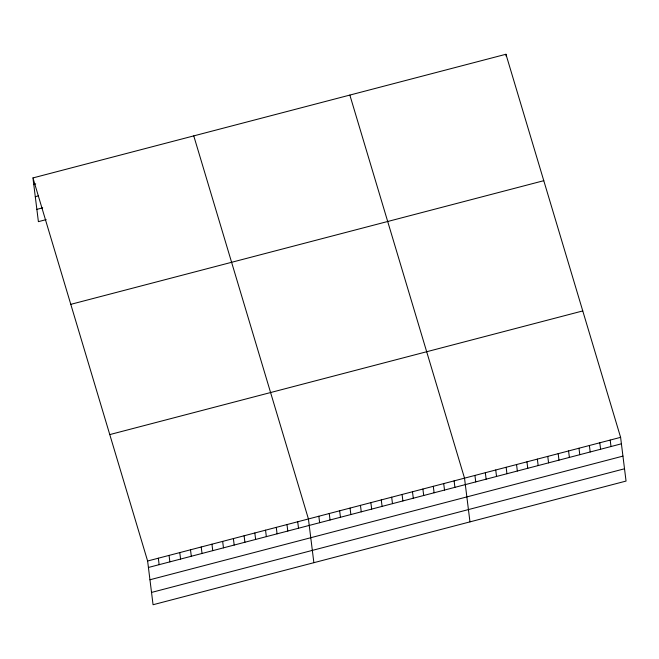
<?xml version="1.0" encoding="UTF-8"?>
<svg xmlns="http://www.w3.org/2000/svg" width="659" height="659" viewBox="0 0 659 659"><rect width="100%" height="100%" fill="white"/><g stroke="black" fill="none" stroke-linecap="round" stroke-linejoin="round"><path stroke-width="0.99" d="M32.95 177.93L505.939 54.269L620.605 437.345L626.05 481.07L153.061 604.731L147.616 561.007L32.95 177.93L38.395 221.655L46.196 219.612M33.757 184.396L35.701 183.886M35.289 196.695L38.214 195.929M36.863 209.356L42.711 207.832M70.793 304.343L543.782 180.69M109.773 434.586L582.762 310.933M147.616 561.007L620.605 437.345M148.423 567.473L621.412 443.812M149.955 579.763L622.944 456.11M151.529 592.433L624.518 468.78M349.855 95.077L464.521 478.154L469.966 521.879M193.762 135.886L308.428 518.962L313.873 562.687M610.201 440.064L611 446.538M599.789 442.79L600.596 449.257M589.385 445.509L590.192 451.975M578.981 448.227L579.788 454.694M568.577 450.945L569.384 457.42M558.173 453.672L558.972 460.139M505.939 54.269L506.17 56.122M547.761 456.39L548.568 462.857M537.357 459.109L538.164 465.575M526.953 461.827L527.76 468.302M516.549 464.554L517.348 471.02M506.137 467.272L506.944 473.739M495.733 469.991L496.54 476.457M485.329 472.709L486.136 479.184M474.925 475.436L475.732 481.902M454.109 480.872L454.916 487.339M443.705 483.591L444.512 490.065M433.301 486.317L434.108 492.784M422.897 489.036L423.704 495.502M412.485 491.754L413.292 498.22M402.081 494.472L402.888 500.947M391.677 497.199L392.484 503.665M381.273 499.917L382.08 506.384M370.869 502.636L371.668 509.102M360.457 505.354L361.264 511.829M350.053 508.081L350.86 514.547M339.649 510.799L340.456 517.266M329.245 513.518L330.052 519.984M318.832 516.236L319.64 522.711M297.711 521.763L298.519 528.23M286.986 524.564L287.794 531.039M276.269 527.365L277.077 533.839M265.544 530.174L266.351 536.64M254.827 532.974L255.634 539.441M244.102 535.775L244.909 542.25M233.385 538.576L234.192 545.051M222.66 541.385L223.467 547.851M211.943 544.186L212.75 550.652M201.217 546.986L202.025 553.461M190.5 549.795L191.308 556.262M179.775 552.596L180.582 559.063M169.058 555.397L169.865 561.863M158.333 558.198L159.14 564.672"/></g></svg>
